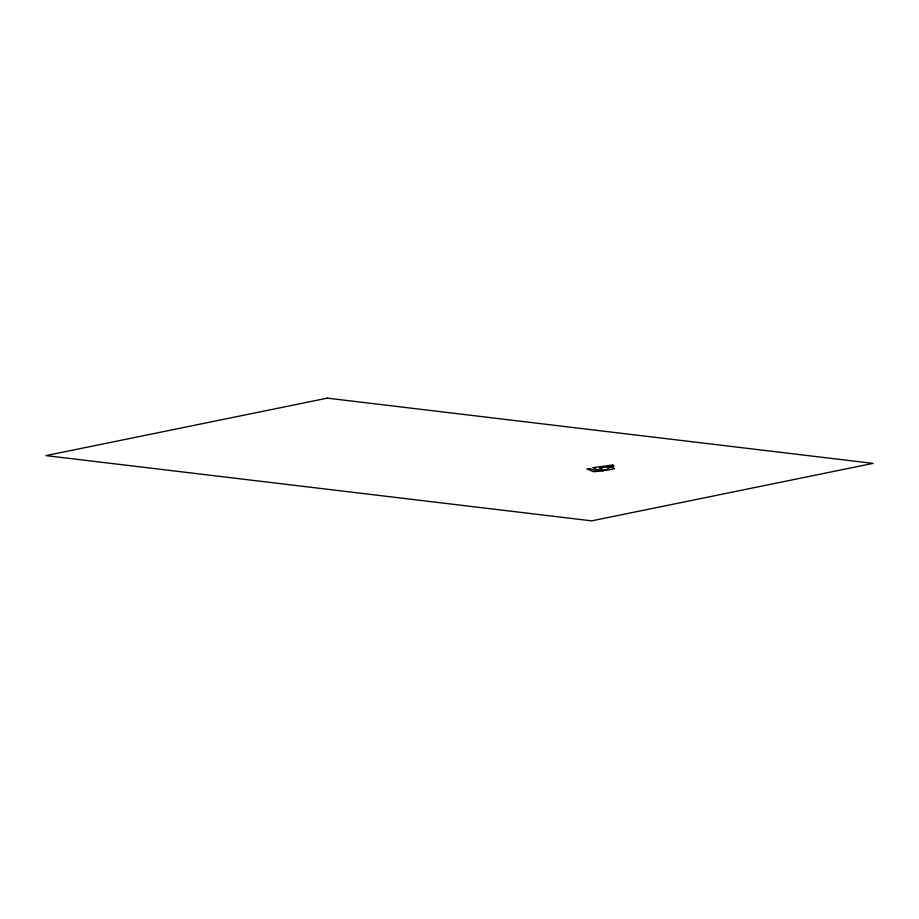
<?xml version="1.0" encoding="UTF-8"?>
<svg xmlns="http://www.w3.org/2000/svg" width="919" height="919" viewBox="0 0 919 919"><rect width="100%" height="100%" fill="white"/><g stroke="black" fill="none" stroke-linecap="round" stroke-linejoin="round"><path stroke-width="1.38" d="M327.336 398.145L45.95 455.617L591.664 520.855L873.05 463.383L327.336 398.145M614.466 468.656L605.759 470.436L603.737 469.862L609.102 469.207L607.333 467.576L612.226 467.093L614.466 468.656M589.538 468.564L586.931 468.92L593.456 471.723L603.565 470.884L601.371 470.114L595.857 470.643L589.538 468.564M612.732 465.025L592.893 467.645L597.143 469.735L602.347 469.081L599.487 467.725L614.064 465.99L612.732 465.025"/></g></svg>
